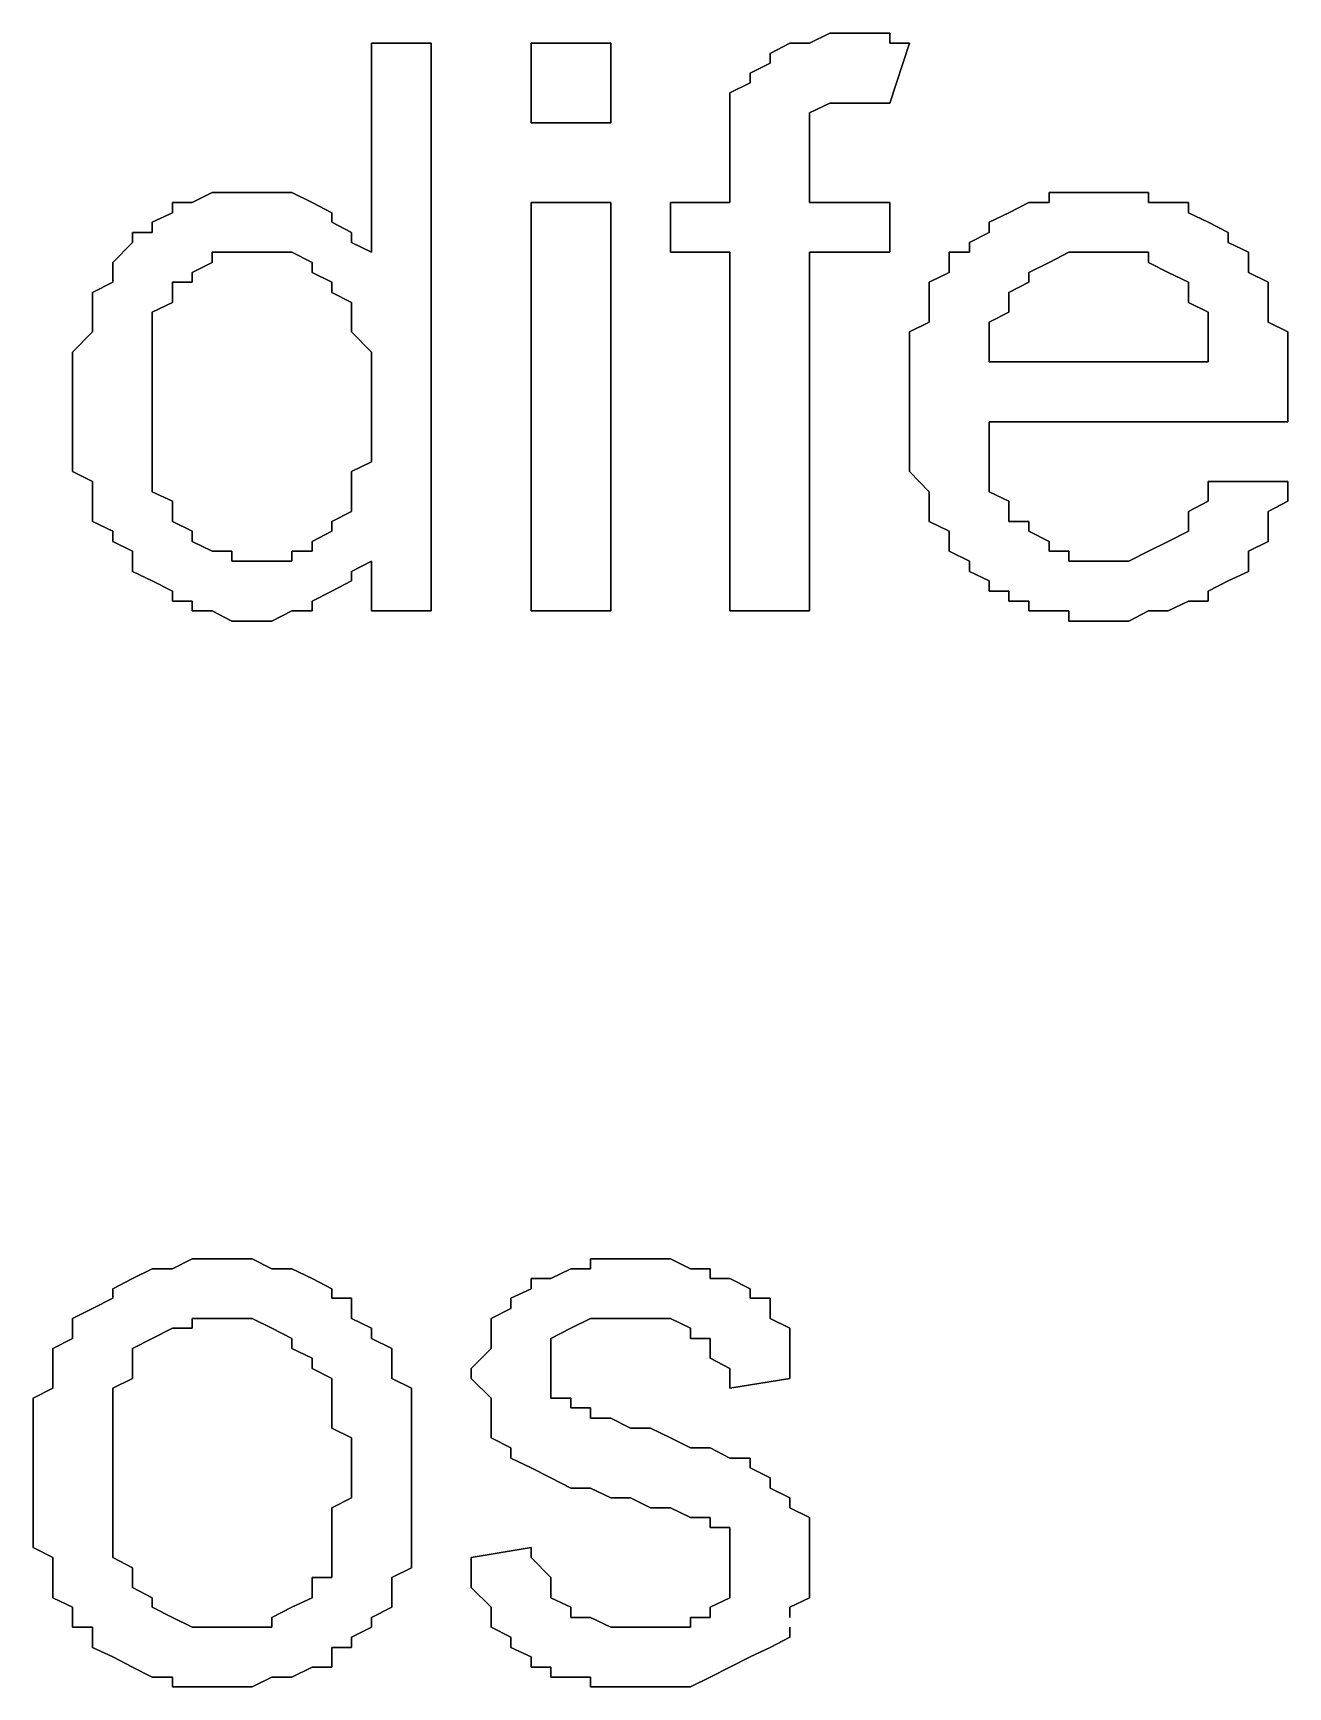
# Model space of a CAD drawing. Header units: metres. Extents: x 2.9 to 42.8, y 1.7 to 28.7.
# Drawn here: x 40.9399 to 41.1621, y 21.3572 to 21.65 of the extents above; entities that cross this region are included whole.
import ezdxf

# ---------------------------------------------------------------- set-up
doc = ezdxf.new("R2010")
doc.units = ezdxf.units.M
doc.layers.add('GRIS', color=8, linetype='Continuous')

msp = doc.modelspace()

# ---------------------------------------------------------------- linework, layer by layer
at = {"layer": 'GRIS', "lineweight": -3}
for points in [[(41.081, 21.65), (41.0774, 21.6482), (41.081, 21.65)], [(41.0845, 21.65), (41.081, 21.65), (41.0845, 21.65)], [(41.088, 21.65), (41.0845, 21.65), (41.088, 21.65)], [(41.0916, 21.65), (41.088, 21.65), (41.0916, 21.65)], [(41.0916, 21.6482), (41.0916, 21.65), (41.0916, 21.6482)], [(41.0104, 21.6482), (40.9998, 21.6482), (41.0104, 21.6482)], [(40.9998, 21.6482), (40.9998, 21.6112), (40.9998, 21.6482)], [(41.0104, 21.5477), (41.0104, 21.6482), (41.0104, 21.5477)], [(41.0422, 21.6482), (41.0281, 21.6482), (41.0422, 21.6482)], [(41.0281, 21.6482), (41.0281, 21.6341), (41.0281, 21.6482)], [(41.0422, 21.6341), (41.0422, 21.6482), (41.0422, 21.6341)], [(41.0739, 21.6482), (41.0704, 21.6464), (41.0739, 21.6482)], [(41.0774, 21.6482), (41.0739, 21.6482), (41.0774, 21.6482)], [(41.0916, 21.6376), (41.0951, 21.6482), (41.0916, 21.6376)], [(41.0951, 21.6482), (41.0916, 21.6482), (41.0951, 21.6482)], [(41.0704, 21.6447), (41.0669, 21.6429), (41.0704, 21.6447)], [(41.0704, 21.6464), (41.0704, 21.6447), (41.0704, 21.6464)], [(41.0669, 21.6412), (41.0633, 21.6394), (41.0669, 21.6412)], [(41.0669, 21.6429), (41.0669, 21.6412), (41.0669, 21.6429)], [(41.0633, 21.6394), (41.0633, 21.6376), (41.0633, 21.6394)], [(41.0633, 21.6376), (41.0633, 21.6359), (41.0633, 21.6376)], [(41.0633, 21.6359), (41.0633, 21.6341), (41.0633, 21.6359)], [(41.0774, 21.6359), (41.081, 21.6376), (41.0774, 21.6359)], [(41.0774, 21.6341), (41.0774, 21.6359), (41.0774, 21.6341)], [(41.081, 21.6376), (41.0845, 21.6376), (41.081, 21.6376)], [(41.0845, 21.6376), (41.088, 21.6376), (41.0845, 21.6376)], [(41.088, 21.6376), (41.0916, 21.6376), (41.088, 21.6376)], [(41.0281, 21.6341), (41.0422, 21.6341), (41.0281, 21.6341)], [(41.0633, 21.6341), (41.0633, 21.6306), (41.0633, 21.6341)], [(41.0774, 21.6323), (41.0774, 21.6341), (41.0774, 21.6323)], [(41.0774, 21.6306), (41.0774, 21.6323), (41.0774, 21.6306)], [(41.0633, 21.6306), (41.0633, 21.6288), (41.0633, 21.6306)], [(41.0774, 21.627), (41.0774, 21.6306), (41.0774, 21.627)], [(41.0633, 21.6288), (41.0633, 21.62), (41.0633, 21.6288)], [(41.0774, 21.62), (41.0774, 21.627), (41.0774, 21.62)], [(40.9716, 21.6218), (40.9681, 21.62), (40.9716, 21.6218)], [(40.9751, 21.6218), (40.9716, 21.6218), (40.9751, 21.6218)], [(40.9787, 21.6218), (40.9751, 21.6218), (40.9787, 21.6218)], [(40.9822, 21.6218), (40.9787, 21.6218), (40.9822, 21.6218)], [(40.9857, 21.6218), (40.9822, 21.6218), (40.9857, 21.6218)], [(40.9893, 21.62), (40.9857, 21.6218), (40.9893, 21.62)], [(41.1233, 21.6218), (41.1198, 21.6218), (41.1233, 21.6218)], [(41.1198, 21.6218), (41.1198, 21.62), (41.1198, 21.6218)], [(41.1268, 21.6218), (41.1233, 21.6218), (41.1268, 21.6218)], [(41.1304, 21.6218), (41.1268, 21.6218), (41.1304, 21.6218)], [(41.1339, 21.6218), (41.1304, 21.6218), (41.1339, 21.6218)], [(41.1374, 21.6218), (41.1339, 21.6218), (41.1374, 21.6218)], [(41.1374, 21.62), (41.1374, 21.6218), (41.1374, 21.62)], [(40.9646, 21.6182), (40.961, 21.6165), (40.9646, 21.6182)], [(40.9681, 21.62), (40.9646, 21.62), (40.9681, 21.62)], [(40.9646, 21.62), (40.9646, 21.6182), (40.9646, 21.62)], [(40.9928, 21.6182), (40.9893, 21.62), (40.9928, 21.6182)], [(40.9928, 21.6165), (40.9928, 21.6182), (40.9928, 21.6165)], [(41.0422, 21.62), (41.0281, 21.62), (41.0422, 21.62)], [(41.0281, 21.62), (41.0281, 21.5477), (41.0281, 21.62)], [(41.0422, 21.5477), (41.0422, 21.62), (41.0422, 21.5477)], [(41.0633, 21.62), (41.0528, 21.62), (41.0633, 21.62)], [(41.0528, 21.62), (41.0528, 21.6112), (41.0528, 21.62)], [(41.0916, 21.62), (41.0774, 21.62), (41.0916, 21.62)], [(41.0916, 21.6112), (41.0916, 21.62), (41.0916, 21.6112)], [(41.1127, 21.6182), (41.1092, 21.6165), (41.1127, 21.6182)], [(41.1162, 21.62), (41.1127, 21.6182), (41.1162, 21.62)], [(41.1198, 21.62), (41.1162, 21.62), (41.1198, 21.62)], [(41.1409, 21.62), (41.1374, 21.62), (41.1409, 21.62)], [(41.1445, 21.62), (41.1409, 21.62), (41.1445, 21.62)], [(41.1445, 21.6182), (41.1445, 21.62), (41.1445, 21.6182)], [(41.148, 21.6165), (41.1445, 21.6182), (41.148, 21.6165)], [(40.961, 21.6147), (40.9575, 21.6147), (40.961, 21.6147)], [(40.9575, 21.6147), (40.9575, 21.6129), (40.9575, 21.6147)], [(40.961, 21.6165), (40.961, 21.6147), (40.961, 21.6165)], [(40.9963, 21.6147), (40.9928, 21.6165), (40.9963, 21.6147)], [(40.9963, 21.6129), (40.9963, 21.6147), (40.9963, 21.6129)], [(41.1092, 21.6147), (41.1057, 21.6129), (41.1092, 21.6147)], [(41.1092, 21.6165), (41.1092, 21.6147), (41.1092, 21.6165)], [(41.1515, 21.6147), (41.148, 21.6165), (41.1515, 21.6147)], [(41.1515, 21.6129), (41.1515, 21.6147), (41.1515, 21.6129)], [(40.9575, 21.6129), (40.954, 21.6094), (40.9575, 21.6129)], [(40.9998, 21.6112), (40.9963, 21.6129), (40.9998, 21.6112)], [(41.1057, 21.6129), (41.1057, 21.6112), (41.1057, 21.6129)], [(41.1551, 21.6112), (41.1515, 21.6129), (41.1551, 21.6112)], [(40.954, 21.6094), (40.954, 21.6076), (40.954, 21.6094)], [(40.9681, 21.6076), (40.9716, 21.6094), (40.9681, 21.6076)], [(40.9716, 21.6094), (40.9716, 21.6112), (40.9716, 21.6094)], [(40.9716, 21.6112), (40.9751, 21.6112), (40.9716, 21.6112)], [(40.9751, 21.6112), (40.9787, 21.6112), (40.9751, 21.6112)], [(40.9787, 21.6112), (40.9822, 21.6112), (40.9787, 21.6112)], [(40.9822, 21.6112), (40.9857, 21.6112), (40.9822, 21.6112)], [(40.9857, 21.6112), (40.9893, 21.6094), (40.9857, 21.6112)], [(40.9893, 21.6094), (40.9893, 21.6076), (40.9893, 21.6094)], [(41.0528, 21.6112), (41.0633, 21.6112), (41.0528, 21.6112)], [(41.0633, 21.6112), (41.0633, 21.5477), (41.0633, 21.6112)], [(41.0774, 21.5477), (41.0774, 21.6112), (41.0774, 21.5477)], [(41.0774, 21.6112), (41.0916, 21.6112), (41.0774, 21.6112)], [(41.1057, 21.6112), (41.1021, 21.6112), (41.1057, 21.6112)], [(41.1021, 21.6112), (41.1021, 21.6094), (41.1021, 21.6112)], [(41.1021, 21.6094), (41.1021, 21.6076), (41.1021, 21.6094)], [(41.1162, 21.6076), (41.1198, 21.6094), (41.1162, 21.6076)], [(41.1198, 21.6094), (41.1233, 21.6112), (41.1198, 21.6094)], [(41.1233, 21.6112), (41.1268, 21.6112), (41.1233, 21.6112)], [(41.1268, 21.6112), (41.1304, 21.6112), (41.1268, 21.6112)], [(41.1304, 21.6112), (41.1339, 21.6112), (41.1304, 21.6112)], [(41.1339, 21.6112), (41.1374, 21.6112), (41.1339, 21.6112)], [(41.1374, 21.6112), (41.1374, 21.6094), (41.1374, 21.6112)], [(41.1374, 21.6094), (41.1409, 21.6076), (41.1374, 21.6094)], [(41.1551, 21.6094), (41.1551, 21.6112), (41.1551, 21.6094)], [(41.1551, 21.6076), (41.1551, 21.6094), (41.1551, 21.6076)], [(40.954, 21.6059), (40.9504, 21.6041), (40.954, 21.6059)], [(40.954, 21.6076), (40.954, 21.6059), (40.954, 21.6076)], [(40.9646, 21.6041), (40.9646, 21.6059), (40.9646, 21.6041)], [(40.9646, 21.6059), (40.9681, 21.6059), (40.9646, 21.6059)], [(40.9681, 21.6059), (40.9681, 21.6076), (40.9681, 21.6059)], [(40.9893, 21.6076), (40.9928, 21.6059), (40.9893, 21.6076)], [(40.9928, 21.6059), (40.9928, 21.6041), (40.9928, 21.6059)], [(41.1021, 21.6076), (41.0986, 21.6059), (41.1021, 21.6076)], [(41.0986, 21.6059), (41.0986, 21.6023), (41.0986, 21.6059)], [(41.1127, 21.6041), (41.1162, 21.6059), (41.1127, 21.6041)], [(41.1162, 21.6059), (41.1162, 21.6076), (41.1162, 21.6059)], [(41.1409, 21.6076), (41.1445, 21.6059), (41.1409, 21.6076)], [(41.1445, 21.6059), (41.1445, 21.6041), (41.1445, 21.6059)], [(41.1586, 21.6059), (41.1551, 21.6076), (41.1586, 21.6059)], [(41.1586, 21.6023), (41.1586, 21.6059), (41.1586, 21.6023)], [(40.9504, 21.6041), (40.9504, 21.6023), (40.9504, 21.6041)], [(40.9646, 21.6023), (40.9646, 21.6041), (40.9646, 21.6023)], [(40.9928, 21.6041), (40.9963, 21.6023), (40.9928, 21.6041)], [(41.1127, 21.6023), (41.1127, 21.6041), (41.1127, 21.6023)], [(41.1445, 21.6041), (41.1445, 21.6023), (41.1445, 21.6041)], [(40.9504, 21.6023), (40.9504, 21.6006), (40.9504, 21.6023)], [(40.9504, 21.6006), (40.9504, 21.5988), (40.9504, 21.6006)], [(40.961, 21.6006), (40.9646, 21.6023), (40.961, 21.6006)], [(40.961, 21.5988), (40.961, 21.6006), (40.961, 21.5988)], [(40.9963, 21.6023), (40.9963, 21.6006), (40.9963, 21.6023)], [(40.9963, 21.6006), (40.9963, 21.5988), (40.9963, 21.6006)], [(41.0986, 21.6023), (41.0986, 21.6006), (41.0986, 21.6023)], [(41.0986, 21.6006), (41.0986, 21.5988), (41.0986, 21.6006)], [(41.1092, 21.5988), (41.1127, 21.6006), (41.1092, 21.5988)], [(41.1127, 21.6006), (41.1127, 21.6023), (41.1127, 21.6006)], [(41.1445, 21.6023), (41.148, 21.6006), (41.1445, 21.6023)], [(41.148, 21.6006), (41.148, 21.5988), (41.148, 21.6006)], [(41.1586, 21.6006), (41.1586, 21.6023), (41.1586, 21.6006)], [(41.1586, 21.5988), (41.1586, 21.6006), (41.1586, 21.5988)], [(40.9504, 21.5971), (40.9469, 21.5935), (40.9504, 21.5971)], [(40.9504, 21.5988), (40.9504, 21.5971), (40.9504, 21.5988)], [(40.961, 21.5953), (40.961, 21.5988), (40.961, 21.5953)], [(40.9963, 21.5988), (40.9963, 21.5971), (40.9963, 21.5988)], [(40.9963, 21.5971), (40.9998, 21.5935), (40.9963, 21.5971)], [(41.0986, 21.5988), (41.0951, 21.5971), (41.0986, 21.5988)], [(41.0951, 21.5971), (41.0951, 21.5935), (41.0951, 21.5971)], [(41.1092, 21.5971), (41.1092, 21.5988), (41.1092, 21.5971)], [(41.1092, 21.5935), (41.1092, 21.5971), (41.1092, 21.5935)], [(41.148, 21.5988), (41.148, 21.5971), (41.148, 21.5988)], [(41.148, 21.5971), (41.148, 21.5935), (41.148, 21.5971)], [(41.1621, 21.5971), (41.1586, 21.5988), (41.1621, 21.5971)], [(41.1621, 21.5935), (41.1621, 21.5971), (41.1621, 21.5935)], [(40.961, 21.5935), (40.961, 21.5953), (40.961, 21.5935)], [(40.9469, 21.5935), (40.9469, 21.5918), (40.9469, 21.5935)], [(40.9469, 21.5918), (40.9469, 21.59), (40.9469, 21.5918)], [(40.961, 21.59), (40.961, 21.5935), (40.961, 21.59)], [(40.9998, 21.5935), (40.9998, 21.5918), (40.9998, 21.5935)], [(40.9998, 21.5918), (40.9998, 21.5882), (40.9998, 21.5918)], [(41.0951, 21.5935), (41.0951, 21.5918), (41.0951, 21.5935)], [(41.0951, 21.5918), (41.0951, 21.5882), (41.0951, 21.5918)], [(41.1092, 21.5918), (41.1092, 21.5935), (41.1092, 21.5918)], [(41.148, 21.5918), (41.1092, 21.5918), (41.148, 21.5918)], [(41.148, 21.5935), (41.148, 21.5918), (41.148, 21.5935)], [(41.1621, 21.5918), (41.1621, 21.5935), (41.1621, 21.5918)], [(41.1621, 21.5882), (41.1621, 21.5918), (41.1621, 21.5882)], [(40.9469, 21.59), (40.9469, 21.5865), (40.9469, 21.59)], [(40.961, 21.5882), (40.961, 21.59), (40.961, 21.5882)], [(40.961, 21.5847), (40.961, 21.5882), (40.961, 21.5847)], [(40.9998, 21.5882), (40.9998, 21.5865), (40.9998, 21.5882)], [(41.0951, 21.5882), (41.0951, 21.5865), (41.0951, 21.5882)], [(41.1621, 21.5865), (41.1621, 21.5882), (41.1621, 21.5865)], [(40.9469, 21.5865), (40.9469, 21.5847), (40.9469, 21.5865)], [(40.9998, 21.5865), (40.9998, 21.5829), (40.9998, 21.5865)], [(41.0951, 21.5865), (41.0951, 21.5829), (41.0951, 21.5865)], [(41.1621, 21.5847), (41.1621, 21.5865), (41.1621, 21.5847)], [(40.9469, 21.5847), (40.9469, 21.5829), (40.9469, 21.5847)], [(40.9469, 21.5829), (40.9469, 21.5812), (40.9469, 21.5829)], [(40.961, 21.5812), (40.961, 21.5847), (40.961, 21.5812)], [(40.9998, 21.5829), (40.9998, 21.5812), (40.9998, 21.5829)], [(41.0951, 21.5829), (41.0951, 21.5812), (41.0951, 21.5829)], [(41.1621, 21.5829), (41.1621, 21.5847), (41.1621, 21.5829)], [(41.1621, 21.5812), (41.1621, 21.5829), (41.1621, 21.5812)], [(40.9469, 21.5812), (40.9469, 21.5777), (40.9469, 21.5812)], [(40.961, 21.5777), (40.961, 21.5812), (40.961, 21.5777)], [(40.9998, 21.5812), (40.9998, 21.5777), (40.9998, 21.5812)], [(41.0951, 21.5812), (41.0951, 21.5794), (41.0951, 21.5812)], [(41.0951, 21.5794), (41.0951, 21.5759), (41.0951, 21.5794)], [(41.1092, 21.5777), (41.1092, 21.5812), (41.1092, 21.5777)], [(41.1092, 21.5812), (41.1621, 21.5812), (41.1092, 21.5812)], [(40.9469, 21.5777), (40.9469, 21.5759), (40.9469, 21.5777)], [(40.961, 21.5759), (40.961, 21.5777), (40.961, 21.5759)], [(40.9998, 21.5777), (40.9998, 21.5741), (40.9998, 21.5777)], [(41.1092, 21.5759), (41.1092, 21.5777), (41.1092, 21.5759)], [(40.9469, 21.5759), (40.9469, 21.5724), (40.9469, 21.5759)], [(40.961, 21.5741), (40.961, 21.5759), (40.961, 21.5741)], [(40.961, 21.5706), (40.961, 21.5741), (40.961, 21.5706)], [(40.9998, 21.5741), (40.9963, 21.5724), (40.9998, 21.5741)], [(41.0951, 21.5759), (41.0951, 21.5741), (41.0951, 21.5759)], [(41.0951, 21.5741), (41.0951, 21.5724), (41.0951, 21.5741)], [(41.1092, 21.5724), (41.1092, 21.5759), (41.1092, 21.5724)], [(40.9469, 21.5724), (40.9504, 21.5706), (40.9469, 21.5724)], [(40.9504, 21.5706), (40.9504, 21.5688), (40.9504, 21.5706)], [(40.961, 21.5688), (40.961, 21.5706), (40.961, 21.5688)], [(40.9963, 21.5724), (40.9963, 21.5706), (40.9963, 21.5724)], [(40.9963, 21.5706), (40.9963, 21.5688), (40.9963, 21.5706)], [(41.0951, 21.5724), (41.0986, 21.5688), (41.0951, 21.5724)], [(41.1092, 21.5706), (41.1092, 21.5724), (41.1092, 21.5706)], [(41.1092, 21.5688), (41.1092, 21.5706), (41.1092, 21.5688)], [(41.148, 21.5706), (41.148, 21.5688), (41.148, 21.5706)], [(41.1621, 21.5706), (41.148, 21.5706), (41.1621, 21.5706)], [(41.1621, 21.5671), (41.1621, 21.5706), (41.1621, 21.5671)], [(40.9504, 21.5688), (40.9504, 21.5671), (40.9504, 21.5688)], [(40.9646, 21.5671), (40.961, 21.5688), (40.9646, 21.5671)], [(40.9963, 21.5688), (40.9963, 21.5671), (40.9963, 21.5688)], [(41.0986, 21.5688), (41.0986, 21.5671), (41.0986, 21.5688)], [(41.1127, 21.5671), (41.1092, 21.5688), (41.1127, 21.5671)], [(41.148, 21.5688), (41.148, 21.5671), (41.148, 21.5688)], [(40.9504, 21.5671), (40.9504, 21.5653), (40.9504, 21.5671)], [(40.9504, 21.5653), (40.9504, 21.5635), (40.9504, 21.5653)], [(40.9646, 21.5653), (40.9646, 21.5671), (40.9646, 21.5653)], [(40.9646, 21.5635), (40.9646, 21.5653), (40.9646, 21.5635)], [(40.9963, 21.5653), (40.9928, 21.5635), (40.9963, 21.5653)], [(40.9963, 21.5671), (40.9963, 21.5653), (40.9963, 21.5671)], [(41.0986, 21.5671), (41.0986, 21.5653), (41.0986, 21.5671)], [(41.0986, 21.5653), (41.0986, 21.5635), (41.0986, 21.5653)], [(41.1127, 21.5653), (41.1127, 21.5671), (41.1127, 21.5653)], [(41.1127, 21.5635), (41.1127, 21.5653), (41.1127, 21.5635)], [(41.148, 21.5671), (41.1445, 21.5653), (41.148, 21.5671)], [(41.1445, 21.5653), (41.1445, 21.5635), (41.1445, 21.5653)], [(41.1586, 21.5653), (41.1621, 21.5671), (41.1586, 21.5653)], [(41.1586, 21.5635), (41.1586, 21.5653), (41.1586, 21.5635)], [(40.9504, 21.5635), (40.954, 21.5618), (40.9504, 21.5635)], [(40.954, 21.5618), (40.954, 21.56), (40.954, 21.5618)], [(40.9681, 21.5618), (40.9646, 21.5635), (40.9681, 21.5618)], [(40.9681, 21.56), (40.9681, 21.5618), (40.9681, 21.56)], [(40.9928, 21.5618), (40.9893, 21.56), (40.9928, 21.5618)], [(40.9928, 21.5635), (40.9928, 21.5618), (40.9928, 21.5635)], [(41.0986, 21.5635), (41.1021, 21.5618), (41.0986, 21.5635)], [(41.1021, 21.5618), (41.1021, 21.56), (41.1021, 21.5618)], [(41.1162, 21.5635), (41.1127, 21.5635), (41.1162, 21.5635)], [(41.1162, 21.5618), (41.1162, 21.5635), (41.1162, 21.5618)], [(41.1198, 21.56), (41.1162, 21.5618), (41.1198, 21.56)], [(41.1445, 21.5618), (41.1409, 21.56), (41.1445, 21.5618)], [(41.1445, 21.5635), (41.1445, 21.5618), (41.1445, 21.5635)], [(41.1586, 21.56), (41.1586, 21.5635), (41.1586, 21.56)], [(40.954, 21.56), (40.9575, 21.5583), (40.954, 21.56)], [(40.9716, 21.5583), (40.9681, 21.56), (40.9716, 21.5583)], [(40.9893, 21.56), (40.9893, 21.5583), (40.9893, 21.56)], [(41.1021, 21.56), (41.1021, 21.5583), (41.1021, 21.56)], [(41.1198, 21.5583), (41.1198, 21.56), (41.1198, 21.5583)], [(41.1409, 21.56), (41.1374, 21.5583), (41.1409, 21.56)], [(41.1551, 21.5583), (41.1586, 21.56), (41.1551, 21.5583)], [(40.9575, 21.5583), (40.9575, 21.5565), (40.9575, 21.5583)], [(40.9575, 21.5565), (40.9575, 21.5547), (40.9575, 21.5565)], [(40.9751, 21.5583), (40.9716, 21.5583), (40.9751, 21.5583)], [(40.9751, 21.5565), (40.9751, 21.5583), (40.9751, 21.5565)], [(40.9787, 21.5565), (40.9751, 21.5565), (40.9787, 21.5565)], [(40.9822, 21.5565), (40.9787, 21.5565), (40.9822, 21.5565)], [(40.9857, 21.5565), (40.9822, 21.5565), (40.9857, 21.5565)], [(40.9893, 21.5583), (40.9857, 21.5583), (40.9893, 21.5583)], [(40.9857, 21.5583), (40.9857, 21.5565), (40.9857, 21.5583)], [(40.9963, 21.5547), (40.9998, 21.5565), (40.9963, 21.5547)], [(40.9998, 21.5565), (40.9998, 21.5477), (40.9998, 21.5565)], [(41.1021, 21.5583), (41.1057, 21.5565), (41.1021, 21.5583)], [(41.1057, 21.5565), (41.1057, 21.5547), (41.1057, 21.5565)], [(41.1233, 21.5583), (41.1198, 21.5583), (41.1233, 21.5583)], [(41.1233, 21.5565), (41.1233, 21.5583), (41.1233, 21.5565)], [(41.1268, 21.5565), (41.1233, 21.5565), (41.1268, 21.5565)], [(41.1304, 21.5565), (41.1268, 21.5565), (41.1304, 21.5565)], [(41.1339, 21.5565), (41.1304, 21.5565), (41.1339, 21.5565)], [(41.1374, 21.5583), (41.1339, 21.5565), (41.1374, 21.5583)], [(41.1551, 21.5565), (41.1551, 21.5583), (41.1551, 21.5565)], [(41.1551, 21.5547), (41.1551, 21.5565), (41.1551, 21.5547)], [(40.9575, 21.5547), (40.961, 21.553), (40.9575, 21.5547)], [(40.9963, 21.553), (40.9963, 21.5547), (40.9963, 21.553)], [(41.1057, 21.5547), (41.1092, 21.553), (41.1057, 21.5547)], [(41.1515, 21.553), (41.1551, 21.5547), (41.1515, 21.553)], [(40.961, 21.553), (40.9646, 21.5512), (40.961, 21.553)], [(40.9646, 21.5512), (40.9646, 21.5494), (40.9646, 21.5512)], [(40.9893, 21.5494), (40.9928, 21.5512), (40.9893, 21.5494)], [(40.9928, 21.5512), (40.9963, 21.553), (40.9928, 21.5512)], [(41.1092, 21.553), (41.1092, 21.5512), (41.1092, 21.553)], [(41.1092, 21.5512), (41.1127, 21.5512), (41.1092, 21.5512)], [(41.1127, 21.5512), (41.1127, 21.5494), (41.1127, 21.5512)], [(41.148, 21.5512), (41.1515, 21.553), (41.148, 21.5512)], [(41.148, 21.5494), (41.148, 21.5512), (41.148, 21.5494)], [(40.9646, 21.5494), (40.9681, 21.5494), (40.9646, 21.5494)], [(40.9681, 21.5494), (40.9681, 21.5477), (40.9681, 21.5494)], [(40.9681, 21.5477), (40.9716, 21.5477), (40.9681, 21.5477)], [(40.9716, 21.5477), (40.9751, 21.5459), (40.9716, 21.5477)], [(40.9822, 21.5459), (40.9857, 21.5477), (40.9822, 21.5459)], [(40.9857, 21.5477), (40.9893, 21.5477), (40.9857, 21.5477)], [(40.9893, 21.5477), (40.9893, 21.5494), (40.9893, 21.5477)], [(40.9998, 21.5477), (41.0104, 21.5477), (40.9998, 21.5477)], [(41.0281, 21.5477), (41.0422, 21.5477), (41.0281, 21.5477)], [(41.0633, 21.5477), (41.0774, 21.5477), (41.0633, 21.5477)], [(41.1127, 21.5494), (41.1162, 21.5494), (41.1127, 21.5494)], [(41.1162, 21.5494), (41.1162, 21.5477), (41.1162, 21.5494)], [(41.1162, 21.5477), (41.1198, 21.5477), (41.1162, 21.5477)], [(41.1198, 21.5477), (41.1233, 21.5477), (41.1198, 21.5477)], [(41.1233, 21.5477), (41.1233, 21.5459), (41.1233, 21.5477)], [(41.1339, 21.5459), (41.1374, 21.5477), (41.1339, 21.5459)], [(41.1374, 21.5477), (41.1409, 21.5477), (41.1374, 21.5477)], [(41.1409, 21.5477), (41.1445, 21.5494), (41.1409, 21.5477)], [(41.1445, 21.5494), (41.148, 21.5494), (41.1445, 21.5494)], [(40.9751, 21.5459), (40.9787, 21.5459), (40.9751, 21.5459)], [(40.9787, 21.5459), (40.9822, 21.5459), (40.9787, 21.5459)], [(41.1233, 21.5459), (41.1268, 21.5459), (41.1233, 21.5459)], [(41.1268, 21.5459), (41.1304, 21.5459), (41.1268, 21.5459)], [(41.1304, 21.5459), (41.1339, 21.5459), (41.1304, 21.5459)], [(40.9681, 21.433), (40.9646, 21.4312), (40.9681, 21.433)], [(40.9716, 21.433), (40.9681, 21.433), (40.9716, 21.433)], [(40.9751, 21.433), (40.9716, 21.433), (40.9751, 21.433)], [(40.9787, 21.433), (40.9751, 21.433), (40.9787, 21.433)], [(40.9822, 21.4312), (40.9787, 21.433), (40.9822, 21.4312)], [(41.0422, 21.433), (41.0386, 21.433), (41.0422, 21.433)], [(41.0386, 21.433), (41.0386, 21.4312), (41.0386, 21.433)], [(41.0457, 21.433), (41.0422, 21.433), (41.0457, 21.433)], [(41.0492, 21.433), (41.0457, 21.433), (41.0492, 21.433)], [(41.0528, 21.433), (41.0492, 21.433), (41.0528, 21.433)], [(41.0563, 21.4312), (41.0528, 21.433), (41.0563, 21.4312)], [(40.961, 21.4312), (40.9575, 21.4295), (40.961, 21.4312)], [(40.9646, 21.4312), (40.961, 21.4312), (40.9646, 21.4312)], [(40.9857, 21.4312), (40.9822, 21.4312), (40.9857, 21.4312)], [(40.9893, 21.4295), (40.9857, 21.4312), (40.9893, 21.4295)], [(41.0351, 21.4312), (41.0316, 21.4295), (41.0351, 21.4312)], [(41.0386, 21.4312), (41.0351, 21.4312), (41.0386, 21.4312)], [(41.0598, 21.4312), (41.0563, 21.4312), (41.0598, 21.4312)], [(41.0598, 21.4295), (41.0598, 21.4312), (41.0598, 21.4295)], [(40.9575, 21.4295), (40.954, 21.4277), (40.9575, 21.4295)], [(40.954, 21.4277), (40.954, 21.426), (40.954, 21.4277)], [(40.9928, 21.4277), (40.9893, 21.4295), (40.9928, 21.4277)], [(40.9928, 21.426), (40.9928, 21.4277), (40.9928, 21.426)], [(41.0281, 21.4277), (41.0245, 21.426), (41.0281, 21.4277)], [(41.0316, 21.4295), (41.0281, 21.4295), (41.0316, 21.4295)], [(41.0281, 21.4295), (41.0281, 21.4277), (41.0281, 21.4295)], [(41.0633, 21.4295), (41.0598, 21.4295), (41.0633, 21.4295)], [(41.0669, 21.4277), (41.0633, 21.4295), (41.0669, 21.4277)], [(41.0669, 21.426), (41.0669, 21.4277), (41.0669, 21.426)], [(40.9504, 21.4242), (40.9469, 21.4224), (40.9504, 21.4242)], [(40.954, 21.426), (40.9504, 21.4242), (40.954, 21.426)], [(40.9963, 21.426), (40.9928, 21.426), (40.9963, 21.426)], [(40.9963, 21.4242), (40.9963, 21.426), (40.9963, 21.4242)], [(40.9963, 21.4224), (40.9963, 21.4242), (40.9963, 21.4224)], [(41.0245, 21.4242), (41.021, 21.4224), (41.0245, 21.4242)], [(41.0245, 21.426), (41.0245, 21.4242), (41.0245, 21.426)], [(41.0704, 21.426), (41.0669, 21.426), (41.0704, 21.426)], [(41.0704, 21.4242), (41.0704, 21.426), (41.0704, 21.4242)], [(41.0704, 21.4224), (41.0704, 21.4242), (41.0704, 21.4224)], [(40.9469, 21.4224), (40.9469, 21.4207), (40.9469, 21.4224)], [(40.9681, 21.4207), (40.9681, 21.4224), (40.9681, 21.4207)], [(40.9681, 21.4224), (40.9716, 21.4224), (40.9681, 21.4224)], [(40.9716, 21.4224), (40.9751, 21.4224), (40.9716, 21.4224)], [(40.9751, 21.4224), (40.9787, 21.4224), (40.9751, 21.4224)], [(40.9787, 21.4224), (40.9822, 21.4207), (40.9787, 21.4224)], [(40.9998, 21.4207), (40.9963, 21.4224), (40.9998, 21.4207)], [(41.021, 21.4224), (41.021, 21.4207), (41.021, 21.4224)], [(41.0351, 21.4207), (41.0386, 21.4224), (41.0351, 21.4207)], [(41.0386, 21.4224), (41.0422, 21.4224), (41.0386, 21.4224)], [(41.0422, 21.4224), (41.0457, 21.4224), (41.0422, 21.4224)], [(41.0457, 21.4224), (41.0492, 21.4224), (41.0457, 21.4224)], [(41.0492, 21.4224), (41.0528, 21.4224), (41.0492, 21.4224)], [(41.0528, 21.4224), (41.0563, 21.4207), (41.0528, 21.4224)], [(41.0739, 21.4207), (41.0704, 21.4224), (41.0739, 21.4207)], [(40.9469, 21.4189), (40.9434, 21.4171), (40.9469, 21.4189)], [(40.9469, 21.4207), (40.9469, 21.4189), (40.9469, 21.4207)], [(40.9575, 21.4171), (40.961, 21.4189), (40.9575, 21.4171)], [(40.961, 21.4189), (40.9646, 21.4207), (40.961, 21.4189)], [(40.9646, 21.4207), (40.9681, 21.4207), (40.9646, 21.4207)], [(40.9822, 21.4207), (40.9857, 21.4189), (40.9822, 21.4207)], [(40.9857, 21.4189), (40.9857, 21.4171), (40.9857, 21.4189)], [(40.9998, 21.4189), (40.9998, 21.4207), (40.9998, 21.4189)], [(41.0034, 21.4171), (40.9998, 21.4189), (41.0034, 21.4171)], [(41.021, 21.4207), (41.021, 21.4189), (41.021, 21.4207)], [(41.021, 21.4189), (41.021, 21.4171), (41.021, 21.4189)], [(41.0316, 21.4189), (41.0351, 21.4207), (41.0316, 21.4189)], [(41.0316, 21.4154), (41.0316, 21.4189), (41.0316, 21.4154)], [(41.0563, 21.4207), (41.0563, 21.4189), (41.0563, 21.4207)], [(41.0563, 21.4189), (41.0598, 21.4189), (41.0563, 21.4189)], [(41.0598, 21.4189), (41.0598, 21.4171), (41.0598, 21.4189)], [(41.0739, 21.4171), (41.0739, 21.4207), (41.0739, 21.4171)], [(40.9434, 21.4171), (40.9434, 21.4154), (40.9434, 21.4171)], [(40.9434, 21.4154), (40.9434, 21.4118), (40.9434, 21.4154)], [(40.9575, 21.4154), (40.9575, 21.4171), (40.9575, 21.4154)], [(40.9575, 21.4136), (40.9575, 21.4154), (40.9575, 21.4136)], [(40.9857, 21.4171), (40.9893, 21.4154), (40.9857, 21.4171)], [(40.9893, 21.4154), (40.9893, 21.4136), (40.9893, 21.4154)], [(41.0034, 21.4154), (41.0034, 21.4171), (41.0034, 21.4154)], [(41.0034, 21.4136), (41.0034, 21.4154), (41.0034, 21.4136)], [(41.021, 21.4171), (41.0175, 21.4136), (41.021, 21.4171)], [(41.0316, 21.4136), (41.0316, 21.4154), (41.0316, 21.4136)], [(41.0598, 21.4171), (41.0598, 21.4154), (41.0598, 21.4171)], [(41.0598, 21.4154), (41.0633, 21.4136), (41.0598, 21.4154)], [(41.0739, 21.4154), (41.0739, 21.4171), (41.0739, 21.4154)], [(41.0739, 21.4118), (41.0739, 21.4154), (41.0739, 21.4118)], [(40.9575, 21.4118), (40.9575, 21.4136), (40.9575, 21.4118)], [(40.9893, 21.4136), (40.9928, 21.4118), (40.9893, 21.4136)], [(41.0034, 21.4118), (41.0034, 21.4136), (41.0034, 21.4118)], [(41.0175, 21.4136), (41.0175, 21.4118), (41.0175, 21.4136)], [(41.0316, 21.4118), (41.0316, 21.4136), (41.0316, 21.4118)], [(41.0633, 21.4136), (41.0633, 21.4101), (41.0633, 21.4136)], [(40.9434, 21.4101), (40.9399, 21.4083), (40.9434, 21.4101)], [(40.9434, 21.4118), (40.9434, 21.4101), (40.9434, 21.4118)], [(40.954, 21.4101), (40.9575, 21.4118), (40.954, 21.4101)], [(40.954, 21.4083), (40.954, 21.4101), (40.954, 21.4083)], [(40.9928, 21.4118), (40.9928, 21.4101), (40.9928, 21.4118)], [(40.9928, 21.4101), (40.9928, 21.4083), (40.9928, 21.4101)], [(41.0069, 21.4101), (41.0034, 21.4118), (41.0069, 21.4101)], [(41.0069, 21.4066), (41.0069, 21.4101), (41.0069, 21.4066)], [(41.0175, 21.4118), (41.021, 21.4083), (41.0175, 21.4118)], [(41.0316, 21.4083), (41.0316, 21.4118), (41.0316, 21.4083)], [(41.0633, 21.4101), (41.0739, 21.4118), (41.0633, 21.4101)], [(40.9399, 21.4083), (40.9399, 21.4048), (40.9399, 21.4083)], [(40.954, 21.4066), (40.954, 21.4083), (40.954, 21.4066)], [(40.9928, 21.4083), (40.9928, 21.4066), (40.9928, 21.4083)], [(41.021, 21.4083), (41.021, 21.4066), (41.021, 21.4083)], [(41.0351, 21.4083), (41.0316, 21.4083), (41.0351, 21.4083)], [(41.0351, 21.4066), (41.0351, 21.4083), (41.0351, 21.4066)], [(40.9399, 21.4048), (40.9399, 21.403), (40.9399, 21.4048)], [(40.954, 21.4048), (40.954, 21.4066), (40.954, 21.4048)], [(40.954, 21.4013), (40.954, 21.4048), (40.954, 21.4013)], [(40.9928, 21.4066), (40.9928, 21.403), (40.9928, 21.4066)], [(41.0069, 21.4048), (41.0069, 21.4066), (41.0069, 21.4048)], [(41.0069, 21.403), (41.0069, 21.4048), (41.0069, 21.403)], [(41.021, 21.4066), (41.021, 21.4048), (41.021, 21.4066)], [(41.021, 21.4048), (41.021, 21.403), (41.021, 21.4048)], [(41.0386, 21.4066), (41.0351, 21.4066), (41.0386, 21.4066)], [(41.0386, 21.4048), (41.0386, 21.4066), (41.0386, 21.4048)], [(41.0422, 21.4048), (41.0386, 21.4048), (41.0422, 21.4048)], [(41.0457, 21.403), (41.0422, 21.4048), (41.0457, 21.403)], [(40.9399, 21.403), (40.9399, 21.4013), (40.9399, 21.403)], [(40.9399, 21.4013), (40.9399, 21.3977), (40.9399, 21.4013)], [(40.954, 21.3995), (40.954, 21.4013), (40.954, 21.3995)], [(40.9928, 21.403), (40.9963, 21.4013), (40.9928, 21.403)], [(40.9963, 21.4013), (40.9963, 21.3977), (40.9963, 21.4013)], [(41.0069, 21.3995), (41.0069, 21.403), (41.0069, 21.3995)], [(41.021, 21.403), (41.021, 21.4013), (41.021, 21.403)], [(41.021, 21.4013), (41.0245, 21.3995), (41.021, 21.4013)], [(41.0492, 21.403), (41.0457, 21.403), (41.0492, 21.403)], [(41.0528, 21.4013), (41.0492, 21.403), (41.0528, 21.4013)], [(41.0563, 21.3995), (41.0528, 21.4013), (41.0563, 21.3995)], [(40.954, 21.396), (40.954, 21.3995), (40.954, 21.396)], [(41.0069, 21.3977), (41.0069, 21.3995), (41.0069, 21.3977)], [(41.0245, 21.3995), (41.0245, 21.3977), (41.0245, 21.3995)], [(41.0598, 21.3995), (41.0563, 21.3995), (41.0598, 21.3995)], [(41.0633, 21.3977), (41.0598, 21.3995), (41.0633, 21.3977)], [(40.9399, 21.3977), (40.9399, 21.3942), (40.9399, 21.3977)], [(40.954, 21.3942), (40.954, 21.396), (40.954, 21.3942)], [(40.9963, 21.3977), (40.9963, 21.396), (40.9963, 21.3977)], [(40.9963, 21.396), (40.9963, 21.3942), (40.9963, 21.396)], [(41.0069, 21.396), (41.0069, 21.3977), (41.0069, 21.396)], [(41.0069, 21.3924), (41.0069, 21.396), (41.0069, 21.3924)], [(41.0245, 21.3977), (41.0281, 21.396), (41.0245, 21.3977)], [(41.0281, 21.396), (41.0316, 21.3942), (41.0281, 21.396)], [(41.0669, 21.3977), (41.0633, 21.3977), (41.0669, 21.3977)], [(41.0669, 21.396), (41.0669, 21.3977), (41.0669, 21.396)], [(41.0704, 21.3942), (41.0669, 21.396), (41.0704, 21.3942)], [(40.9399, 21.3942), (40.9399, 21.3924), (40.9399, 21.3942)], [(40.9399, 21.3924), (40.9399, 21.3907), (40.9399, 21.3924)], [(40.954, 21.3924), (40.954, 21.3942), (40.954, 21.3924)], [(40.954, 21.3889), (40.954, 21.3924), (40.954, 21.3889)], [(40.9963, 21.3942), (40.9963, 21.3907), (40.9963, 21.3942)], [(41.0069, 21.3907), (41.0069, 21.3924), (41.0069, 21.3907)], [(41.0316, 21.3942), (41.0351, 21.3924), (41.0316, 21.3942)], [(41.0351, 21.3924), (41.0386, 21.3924), (41.0351, 21.3924)], [(41.0386, 21.3924), (41.0422, 21.3907), (41.0386, 21.3924)], [(41.0704, 21.3924), (41.0704, 21.3942), (41.0704, 21.3924)], [(41.0739, 21.3907), (41.0704, 21.3924), (41.0739, 21.3907)], [(40.9399, 21.3907), (40.9399, 21.3872), (40.9399, 21.3907)], [(40.9963, 21.3907), (40.9928, 21.3889), (40.9963, 21.3907)], [(41.0069, 21.3872), (41.0069, 21.3907), (41.0069, 21.3872)], [(41.0422, 21.3907), (41.0457, 21.3907), (41.0422, 21.3907)], [(41.0457, 21.3907), (41.0492, 21.3889), (41.0457, 21.3907)], [(41.0739, 21.3889), (41.0739, 21.3907), (41.0739, 21.3889)], [(40.9399, 21.3872), (40.9399, 21.3854), (40.9399, 21.3872)], [(40.954, 21.3872), (40.954, 21.3889), (40.954, 21.3872)], [(40.954, 21.3836), (40.954, 21.3872), (40.954, 21.3836)], [(40.9928, 21.3889), (40.9928, 21.3854), (40.9928, 21.3889)], [(41.0069, 21.3854), (41.0069, 21.3872), (41.0069, 21.3854)], [(41.0492, 21.3889), (41.0528, 21.3889), (41.0492, 21.3889)], [(41.0528, 21.3889), (41.0563, 21.3872), (41.0528, 21.3889)], [(41.0563, 21.3872), (41.0598, 21.3872), (41.0563, 21.3872)], [(41.0598, 21.3872), (41.0598, 21.3854), (41.0598, 21.3872)], [(41.0774, 21.3872), (41.0739, 21.3889), (41.0774, 21.3872)], [(41.0774, 21.3836), (41.0774, 21.3872), (41.0774, 21.3836)], [(40.9399, 21.3854), (40.9399, 21.3819), (40.9399, 21.3854)], [(40.954, 21.3819), (40.954, 21.3836), (40.954, 21.3819)], [(40.9928, 21.3854), (40.9928, 21.3836), (40.9928, 21.3854)], [(40.9928, 21.3836), (40.9928, 21.3819), (40.9928, 21.3836)], [(41.0069, 21.3836), (41.0069, 21.3854), (41.0069, 21.3836)], [(41.0069, 21.3801), (41.0069, 21.3836), (41.0069, 21.3801)], [(41.0598, 21.3854), (41.0633, 21.3854), (41.0598, 21.3854)], [(41.0633, 21.3854), (41.0633, 21.3836), (41.0633, 21.3854)], [(41.0633, 21.3836), (41.0633, 21.3819), (41.0633, 21.3836)], [(41.0774, 21.3819), (41.0774, 21.3836), (41.0774, 21.3819)], [(40.9399, 21.3819), (40.9434, 21.3801), (40.9399, 21.3819)], [(40.954, 21.3801), (40.954, 21.3819), (40.954, 21.3801)], [(40.9928, 21.3819), (40.9928, 21.3801), (40.9928, 21.3819)], [(41.0281, 21.3819), (41.0175, 21.3801), (41.0281, 21.3819)], [(41.0281, 21.3801), (41.0281, 21.3819), (41.0281, 21.3801)], [(41.0633, 21.3819), (41.0633, 21.3783), (41.0633, 21.3819)], [(41.0774, 21.3801), (41.0774, 21.3819), (41.0774, 21.3801)], [(40.9434, 21.3801), (40.9434, 21.3783), (40.9434, 21.3801)], [(40.9434, 21.3783), (40.9434, 21.3766), (40.9434, 21.3783)], [(40.9575, 21.3783), (40.954, 21.3801), (40.9575, 21.3783)], [(40.9575, 21.3766), (40.9575, 21.3783), (40.9575, 21.3766)], [(40.9928, 21.3801), (40.9928, 21.3766), (40.9928, 21.3801)], [(41.0034, 21.3766), (41.0069, 21.3783), (41.0034, 21.3766)], [(41.0069, 21.3783), (41.0069, 21.3801), (41.0069, 21.3783)], [(41.0175, 21.3801), (41.0175, 21.3783), (41.0175, 21.3801)], [(41.0175, 21.3783), (41.0175, 21.3766), (41.0175, 21.3783)], [(41.0316, 21.3766), (41.0281, 21.3801), (41.0316, 21.3766)], [(41.0633, 21.3783), (41.0633, 21.3766), (41.0633, 21.3783)], [(41.0774, 21.3783), (41.0774, 21.3801), (41.0774, 21.3783)], [(41.0774, 21.3748), (41.0774, 21.3783), (41.0774, 21.3748)], [(40.9434, 21.3766), (40.9434, 21.373), (40.9434, 21.3766)], [(40.9575, 21.3748), (40.9575, 21.3766), (40.9575, 21.3748)], [(40.961, 21.373), (40.9575, 21.3748), (40.961, 21.373)], [(40.9928, 21.3766), (40.9893, 21.3766), (40.9928, 21.3766)], [(40.9893, 21.3766), (40.9893, 21.3748), (40.9893, 21.3766)], [(40.9893, 21.3748), (40.9893, 21.373), (40.9893, 21.3748)], [(41.0034, 21.3748), (41.0034, 21.3766), (41.0034, 21.3748)], [(41.0034, 21.3713), (41.0034, 21.3748), (41.0034, 21.3713)], [(41.0175, 21.3766), (41.0175, 21.3748), (41.0175, 21.3766)], [(41.0175, 21.3748), (41.021, 21.3713), (41.0175, 21.3748)], [(41.0316, 21.3748), (41.0316, 21.3766), (41.0316, 21.3748)], [(41.0316, 21.373), (41.0316, 21.3748), (41.0316, 21.373)], [(41.0633, 21.3766), (41.0633, 21.3748), (41.0633, 21.3766)], [(41.0633, 21.3748), (41.0633, 21.373), (41.0633, 21.3748)], [(41.0774, 21.373), (41.0774, 21.3748), (41.0774, 21.373)], [(40.9434, 21.373), (40.9469, 21.3713), (40.9434, 21.373)], [(40.961, 21.3713), (40.961, 21.373), (40.961, 21.3713)], [(40.9893, 21.373), (40.9857, 21.3713), (40.9893, 21.373)], [(41.0351, 21.3713), (41.0316, 21.373), (41.0351, 21.3713)], [(41.0633, 21.373), (41.0598, 21.3713), (41.0633, 21.373)], [(41.0739, 21.3713), (41.0774, 21.373), (41.0739, 21.3713)], [(40.9469, 21.3713), (40.9469, 21.3695), (40.9469, 21.3713)], [(40.9469, 21.3695), (40.9469, 21.3678), (40.9469, 21.3695)], [(40.9646, 21.3695), (40.961, 21.3713), (40.9646, 21.3695)], [(40.9681, 21.3678), (40.9646, 21.3695), (40.9681, 21.3678)], [(40.9857, 21.3713), (40.9822, 21.3695), (40.9857, 21.3713)], [(40.9822, 21.3695), (40.9822, 21.3678), (40.9822, 21.3695)], [(40.9998, 21.3695), (41.0034, 21.3713), (40.9998, 21.3695)], [(40.9998, 21.3678), (40.9998, 21.3695), (40.9998, 21.3678)], [(41.021, 21.3713), (41.021, 21.3695), (41.021, 21.3713)], [(41.021, 21.3695), (41.021, 21.3678), (41.021, 21.3695)], [(41.0351, 21.3695), (41.0351, 21.3713), (41.0351, 21.3695)], [(41.0386, 21.3695), (41.0351, 21.3695), (41.0386, 21.3695)], [(41.0422, 21.3678), (41.0386, 21.3695), (41.0422, 21.3678)], [(41.0598, 21.3695), (41.0563, 21.3695), (41.0598, 21.3695)], [(41.0563, 21.3695), (41.0563, 21.3678), (41.0563, 21.3695)], [(41.0598, 21.3713), (41.0598, 21.3695), (41.0598, 21.3713)], [(41.0739, 21.3695), (41.0739, 21.3713), (41.0739, 21.3695)], [(40.9469, 21.3678), (40.9504, 21.3678), (40.9469, 21.3678)], [(40.9504, 21.3678), (40.9504, 21.366), (40.9504, 21.3678)], [(40.9504, 21.366), (40.9504, 21.3642), (40.9504, 21.366)], [(40.9716, 21.3678), (40.9681, 21.3678), (40.9716, 21.3678)], [(40.9751, 21.3678), (40.9716, 21.3678), (40.9751, 21.3678)], [(40.9787, 21.3678), (40.9751, 21.3678), (40.9787, 21.3678)], [(40.9822, 21.3678), (40.9787, 21.3678), (40.9822, 21.3678)], [(40.9963, 21.366), (40.9998, 21.3678), (40.9963, 21.366)], [(40.9963, 21.3642), (40.9963, 21.366), (40.9963, 21.3642)], [(41.021, 21.3678), (41.0245, 21.366), (41.021, 21.3678)], [(41.0245, 21.366), (41.0245, 21.3642), (41.0245, 21.366)], [(41.0457, 21.3678), (41.0422, 21.3678), (41.0457, 21.3678)], [(41.0492, 21.3678), (41.0457, 21.3678), (41.0492, 21.3678)], [(41.0528, 21.3678), (41.0492, 21.3678), (41.0528, 21.3678)], [(41.0563, 21.3678), (41.0528, 21.3678), (41.0563, 21.3678)], [(41.0704, 21.3642), (41.0739, 21.366), (41.0704, 21.3642)], [(41.0739, 21.366), (41.0739, 21.3678), (41.0739, 21.366)], [(40.9504, 21.3642), (40.954, 21.3625), (40.9504, 21.3642)], [(40.9928, 21.3625), (40.9928, 21.3642), (40.9928, 21.3625)], [(40.9928, 21.3642), (40.9963, 21.3642), (40.9928, 21.3642)], [(41.0245, 21.3642), (41.0281, 21.3625), (41.0245, 21.3642)], [(41.0669, 21.3625), (41.0704, 21.3642), (41.0669, 21.3625)], [(40.954, 21.3625), (40.9575, 21.3607), (40.954, 21.3625)], [(40.9575, 21.3607), (40.961, 21.3589), (40.9575, 21.3607)], [(40.9857, 21.3589), (40.9893, 21.3607), (40.9857, 21.3589)], [(40.9893, 21.3607), (40.9928, 21.3607), (40.9893, 21.3607)], [(40.9928, 21.3607), (40.9928, 21.3625), (40.9928, 21.3607)], [(41.0281, 21.3625), (41.0281, 21.3607), (41.0281, 21.3625)], [(41.0281, 21.3607), (41.0316, 21.3607), (41.0281, 21.3607)], [(41.0316, 21.3607), (41.0316, 21.3589), (41.0316, 21.3607)], [(41.0598, 21.3589), (41.0633, 21.3607), (41.0598, 21.3589)], [(41.0633, 21.3607), (41.0669, 21.3625), (41.0633, 21.3607)], [(40.961, 21.3589), (40.9646, 21.3589), (40.961, 21.3589)], [(40.9646, 21.3589), (40.9646, 21.3572), (40.9646, 21.3589)], [(40.9646, 21.3572), (40.9681, 21.3572), (40.9646, 21.3572)], [(40.9681, 21.3572), (40.9716, 21.3572), (40.9681, 21.3572)], [(40.9716, 21.3572), (40.9751, 21.3572), (40.9716, 21.3572)], [(40.9751, 21.3572), (40.9787, 21.3572), (40.9751, 21.3572)], [(40.9787, 21.3572), (40.9822, 21.3589), (40.9787, 21.3572)], [(40.9822, 21.3589), (40.9857, 21.3589), (40.9822, 21.3589)], [(41.0316, 21.3589), (41.0351, 21.3589), (41.0316, 21.3589)], [(41.0351, 21.3589), (41.0386, 21.3589), (41.0351, 21.3589)], [(41.0386, 21.3589), (41.0386, 21.3572), (41.0386, 21.3589)], [(41.0386, 21.3572), (41.0422, 21.3572), (41.0386, 21.3572)], [(41.0422, 21.3572), (41.0457, 21.3572), (41.0422, 21.3572)], [(41.0457, 21.3572), (41.0492, 21.3572), (41.0457, 21.3572)], [(41.0492, 21.3572), (41.0528, 21.3572), (41.0492, 21.3572)], [(41.0528, 21.3572), (41.0563, 21.3572), (41.0528, 21.3572)], [(41.0563, 21.3572), (41.0598, 21.3589), (41.0563, 21.3572)]]:
    msp.add_lwpolyline(points, dxfattribs=at)

doc.saveas('drawing.dxf')
